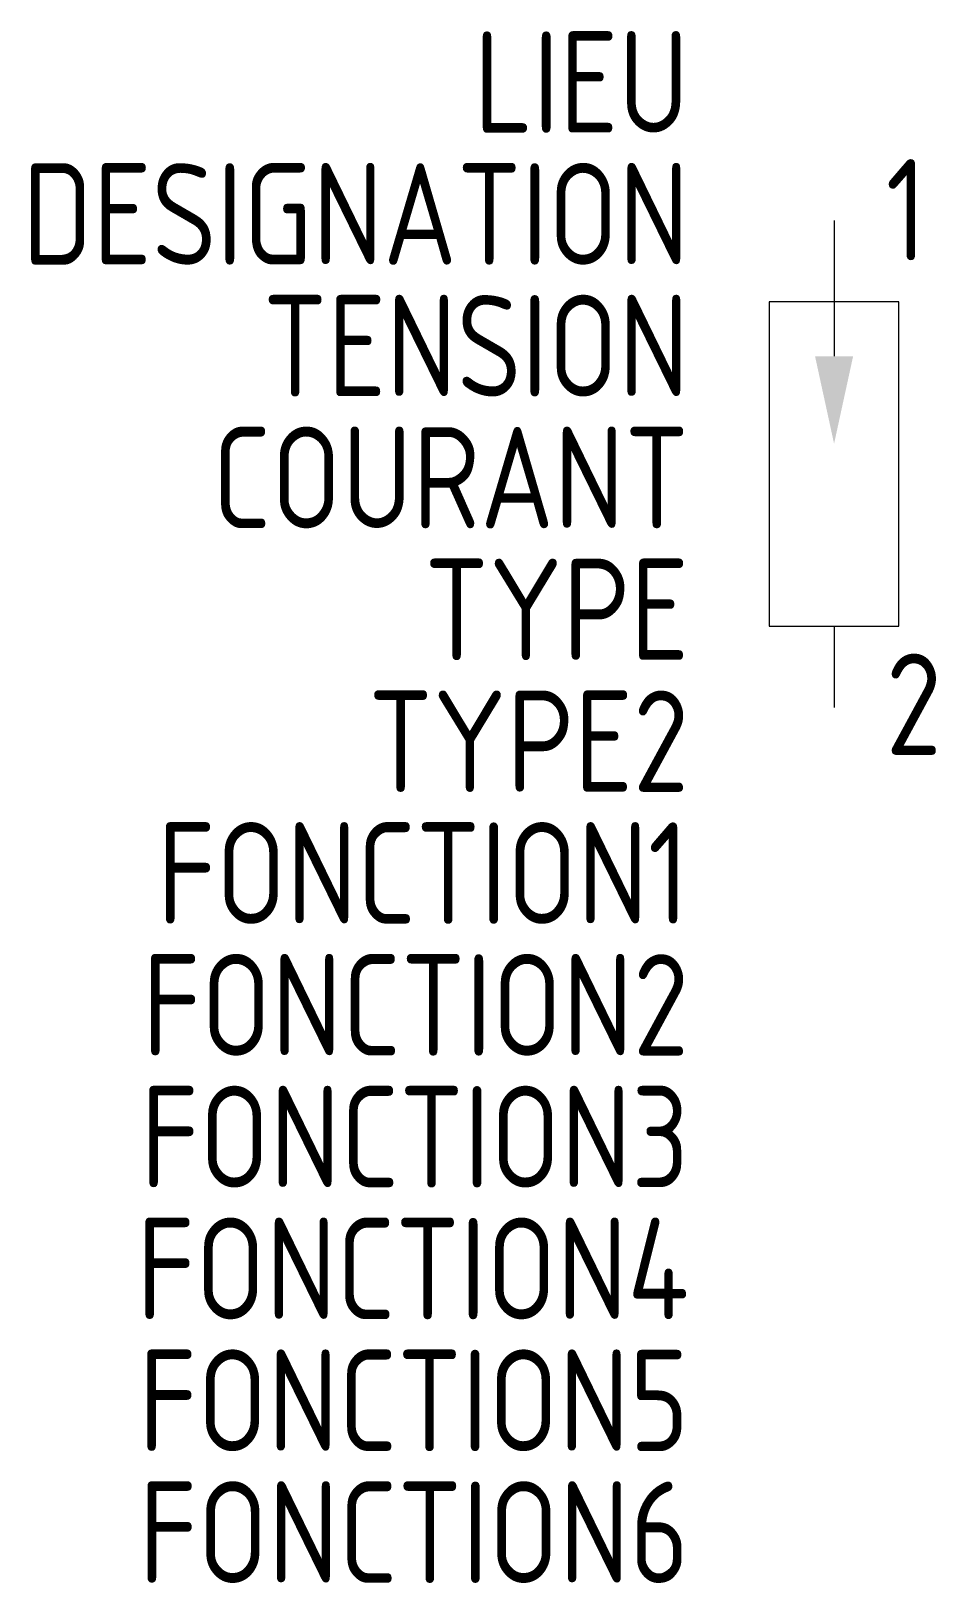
# Model space of a CAD drawing. Extents: x -1604.4 to -1582.1, y -913.2 to -874.9.
import ezdxf
from ezdxf.enums import TextEntityAlignment as Align

# ---------------------------------------------------------------- set-up
doc = ezdxf.new("R2010")
doc.units = 0
for name, color, linetype in [('SYMB_FIL', 3, 'CONTINUOUS'), ('SYMB_FIL_FIN', 1, 'CONTINUOUS'), ('SYMB_TXT_CONTACT', 2, 'CONTINUOUS'), ('SYMB_TXT_NOM', 3, 'CONTINUOUS')]:
    doc.layers.add(name, color=color, linetype=linetype)
doc.styles.add('NET2_5', font='isocp.shx', dxfattribs={"width": 0.9, "height": 2.5})

msp = doc.modelspace()

# ---------------------------------------------------------------- linework, layer by layer
at = {"layer": 'SYMB_FIL'}
for p, q in [((-1584.634, -879.593), (-1584.634, -882.937)), ((-1584.634, -889.593), (-1584.634, -891.593))]:
    msp.add_line(p, q, dxfattribs=at)
msp.add_lwpolyline([(-1586.234, -881.593), (-1586.234, -889.593), (-1583.034, -889.593), (-1583.034, -881.593)], close=True, dxfattribs=at)
at = {"layer": 'SYMB_FIL_FIN'}
msp.add_solid([(-1585.103, -882.937), (-1584.165, -882.937), (-1584.634, -885.093)], dxfattribs=at)

# ---------------------------------------------------------------- texts
at = {"layer": 'SYMB_TXT_CONTACT', "style": 'NET2_5', "width": 0.9, "flags": 8}
for tag, p, s in [('1', (-1583.359, -880.577), '1'), ('2', (-1583.359, -892.767), '2')]:
    msp.add_attdef(tag, p, s, height=2.5, dxfattribs=at)
at = {"layer": 'SYMB_TXT_NOM', "style": 'NET2_5', "width": 0.9, "flags": 8}
for tag, text, p in [('LIEU', '', (-1588.209, -877.428)), ('DESIGNATION', 'Z?', (-1588.209, -880.678)), ('TENSION', '', (-1588.209, -883.928)), ('COURANT', '', (-1588.209, -887.178)), ('TYPE', '', (-1588.209, -890.428)), ('TYPE2', '', (-1588.209, -893.678)), ('FONCTION1', '', (-1588.209, -896.928)), ('FONCTION2', '', (-1588.209, -900.178)), ('FONCTION3', '', (-1588.209, -903.428)), ('FONCTION4', '', (-1588.209, -906.678)), ('FONCTION5', '', (-1588.209, -909.928)), ('FONCTION6', '', (-1588.209, -913.178))]:
    msp.add_attdef(tag, text=text, height=2.5, dxfattribs=at).set_placement(p, align=Align.RIGHT)

doc.saveas('drawing.dxf')
